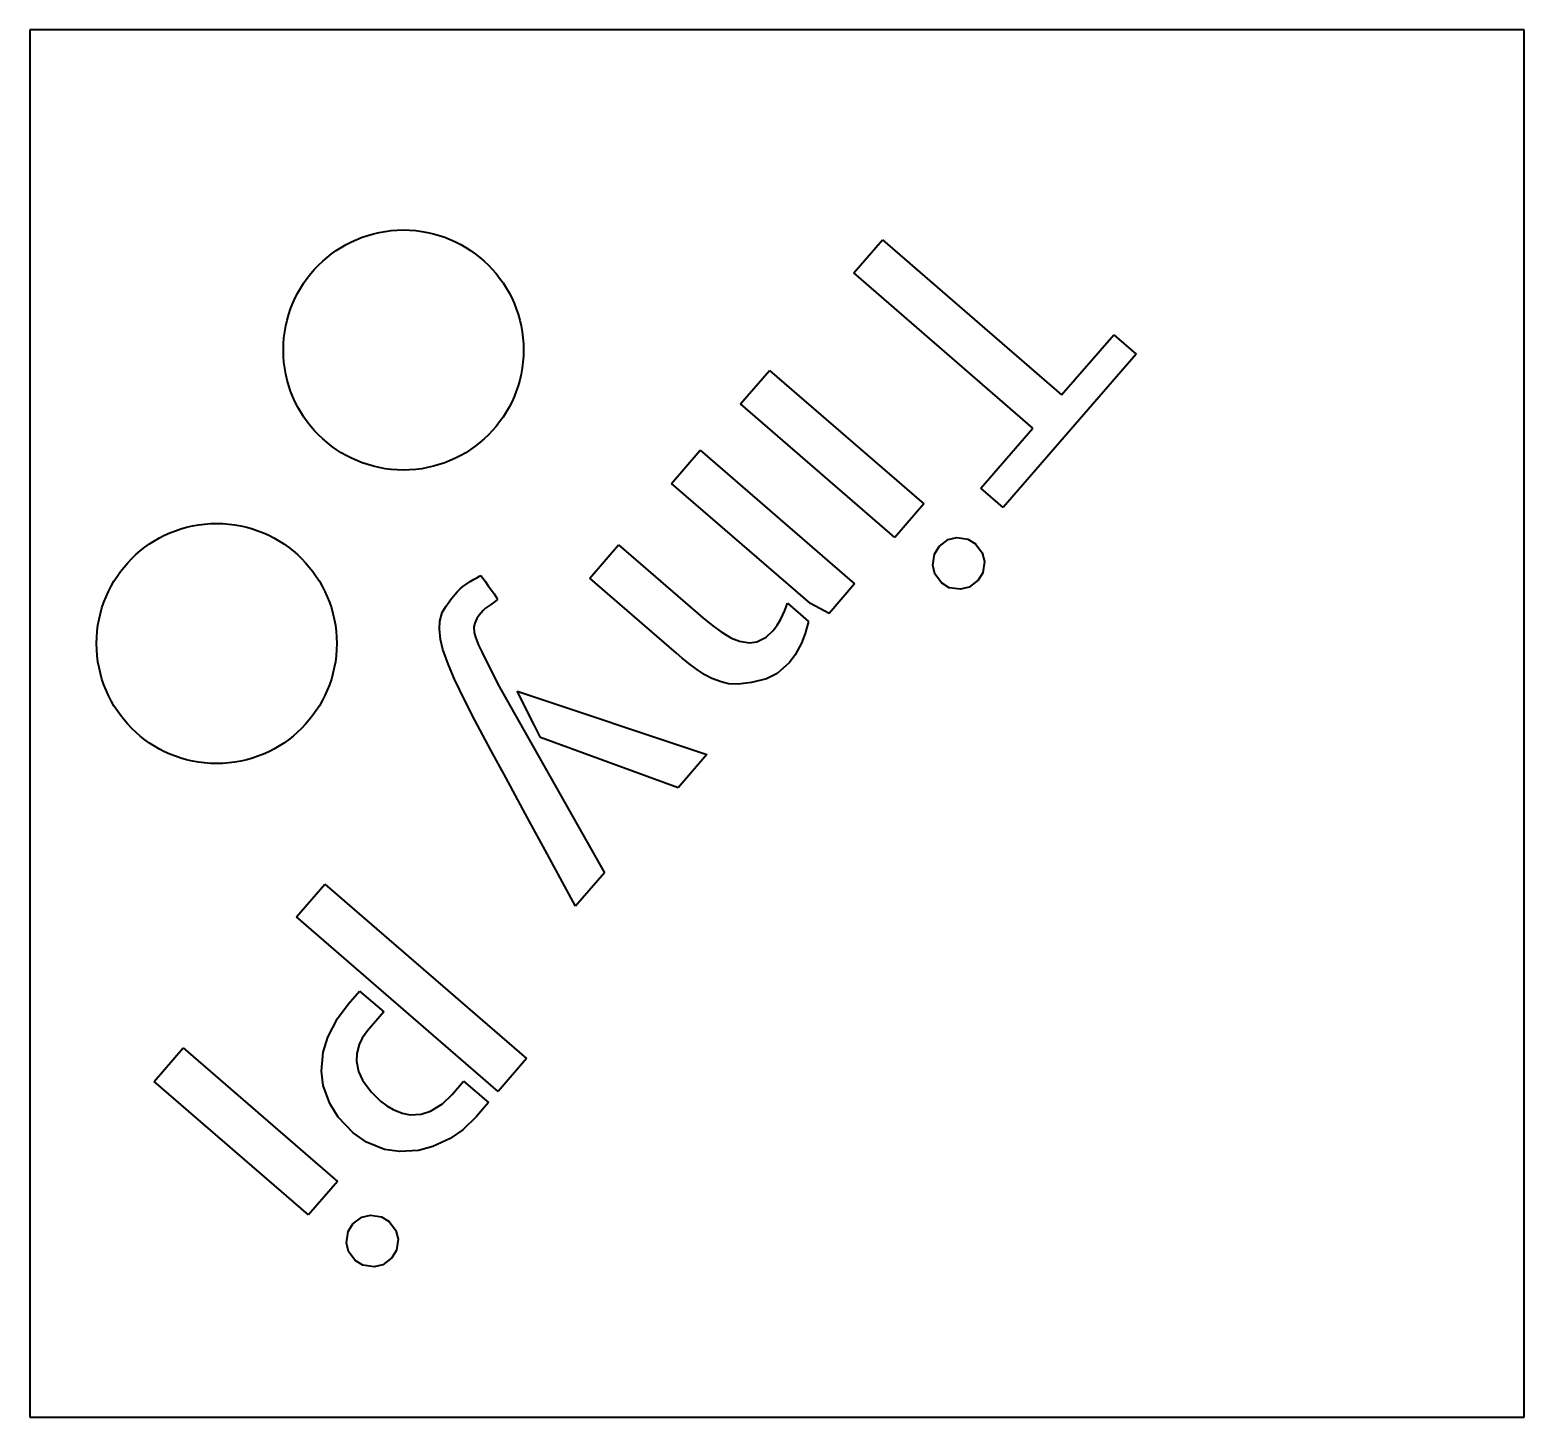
# Model space of a CAD drawing. Header units: inches. Extents: x -14 to 14, y -24.5 to 1.5.
import ezdxf

# ---------------------------------------------------------------- set-up
doc = ezdxf.new("R2010")
doc.units = ezdxf.units.IN
doc.header["$MEASUREMENT"] = 0
doc.layers.add('Visible', color=7, linetype='Continuous', lineweight=40)

msp = doc.modelspace()

# ---------------------------------------------------------------- linework, layer by layer
at = {"layer": 'Visible'}
for p, q in [((14, 1.5), (-14, 1.5)), ((-14, 1.5), (-14, -24.5)), ((14, -24.5), (14, 1.5)), ((1.438, -3.056), (1.975, -2.436)), ((1.975, -2.436), (5.334, -5.342)), ((4.797, -5.963), (1.438, -3.056)), ((5.334, -5.342), (6.31, -4.214)), ((6.31, -4.214), (6.73, -4.578)), ((6.73, -4.578), (4.241, -7.454)), ((-0.684, -5.508), (-0.142, -4.882)), ((-0.142, -4.882), (2.751, -7.384)), ((2.209, -8.011), (-0.684, -5.508)), ((3.821, -7.091), (4.797, -5.963)), ((-1.975, -7), (-1.438, -6.38)), ((-1.438, -6.38), (1.454, -8.883)), ((0.625, -9.25), (-1.975, -7)), ((4.241, -7.454), (3.821, -7.091)), ((2.751, -7.384), (2.209, -8.011)), ((-3.51, -8.775), (-2.969, -8.149)), ((-2.969, -8.149), (-1.394, -9.512)), ((-3.407, -8.863), (-3.51, -8.775)), ((-1.884, -10.181), (-3.407, -8.863)), ((1.454, -8.883), (0.975, -9.437)), ((0.197, -9.247), (0.592, -9.589)), ((0.975, -9.437), (0.625, -9.25)), ((-5.525, -10.17), (-5.232, -10.765)), ((-5.232, -10.765), (-3.232, -14.298)), ((-4.547, -11.538), (-4.868, -10.893)), ((-4.868, -10.893), (-1.315, -12.083)), ((-4.434, -11.76), (-4.547, -11.538)), ((-1.851, -12.703), (-4.434, -11.76)), ((-1.315, -12.083), (-1.851, -12.703)), ((-9.004, -15.125), (-8.472, -14.509)), ((-8.472, -14.509), (-4.693, -17.78)), ((-3.232, -14.298), (-3.773, -14.925)), ((-5.225, -18.395), (-9.004, -15.125)), ((-8.035, -16.762), (-7.822, -16.516)), ((-7.822, -16.516), (-7.37, -16.906)), ((-7.37, -16.906), (-7.676, -17.26)), ((-11.671, -18.207), (-11.129, -17.581)), ((-11.129, -17.581), (-8.237, -20.083)), ((-4.693, -17.78), (-5.225, -18.395)), ((-8.779, -20.709), (-11.671, -18.207)), ((-6.09, -18.453), (-5.873, -18.202)), ((-5.873, -18.202), (-5.407, -18.605)), ((-5.407, -18.605), (-5.633, -18.867)), ((-8.237, -20.083), (-8.779, -20.709)), ((-14, -24.5), (14, -24.5))]:
    msp.add_line(p, q, dxfattribs=at)
for points in [[(3.038, -8.181, 0), (3.208, -8.053, 0), (3.37, -8.015, 0)], [(3.37, -8.015, 0), (3.577, -8.046, 0), (3.718, -8.132, 0)], [(2.918, -8.534, 0), (2.949, -8.325, 0), (3.038, -8.181, 0)], [(3.718, -8.132, 0), (3.847, -8.303, 0), (3.887, -8.466, 0)], [(3.083, -8.866, 0), (2.956, -8.696, 0), (2.918, -8.534, 0)], [(3.887, -8.466, 0), (3.858, -8.675, 0), (3.772, -8.816, 0)], [(-5.992, -9.032, 0), (-5.94, -8.979, 0), (-5.887, -8.935, 0)], [(-5.887, -8.935, 0), (-5.812, -8.881, 0), (-5.751, -8.841, 0)], [(-5.751, -8.841, 0), (-5.677, -8.796, 0), (-5.624, -8.767, 0)], [(-5.624, -8.767, 0), (-5.572, -8.739, 0), (-5.548, -8.726, 0)], [(-5.548, -8.726, 0), (-5.468, -8.835, 0), (-5.41, -8.917, 0)], [(-5.41, -8.917, 0), (-5.347, -9.002, 0), (-5.302, -9.068, 0)], [(3.438, -8.984, 0), (3.228, -8.955, 0), (3.083, -8.866, 0)], [(3.772, -8.816, 0), (3.602, -8.945, 0), (3.438, -8.984, 0)], [(-6.208, -9.306, 0), (-6.097, -9.158, 0), (-5.992, -9.032, 0)], [(-5.237, -9.174, 0), (-5.297, -9.227, 0), (-5.371, -9.277, 0)], [(-5.302, -9.068, 0), (-5.258, -9.137, 0), (-5.237, -9.174, 0)], [(-6.318, -9.584, 0), (-6.272, -9.422, 0), (-6.208, -9.306, 0)], [(-5.505, -9.381, 0), (-5.578, -9.469, 0), (-5.624, -9.534, 0)], [(-5.371, -9.277, 0), (-5.462, -9.341, 0), (-5.505, -9.381, 0)], [(-1.394, -9.512, 0), (-1.2, -9.671, 0), (-1.048, -9.784, 0)], [(0.07, -9.545, 0), (0.149, -9.383, 0), (0.197, -9.247, 0)], [(-6.305, -9.927, 0), (-6.327, -9.724, 0), (-6.318, -9.584, 0)], [(-5.624, -9.534, 0), (-5.664, -9.617, 0), (-5.678, -9.689, 0)], [(-5.678, -9.689, 0), (-5.672, -9.792, 0), (-5.649, -9.884, 0)], [(-1.048, -9.784, 0), (-0.855, -9.899, 0), (-0.703, -9.957, 0)], [(-0.378, -9.969, 0), (-0.206, -9.885, 0), (-0.073, -9.758, 0)], [(-0.073, -9.758, 0), (0.002, -9.656, 0), (0.07, -9.545, 0)], [(0.592, -9.589, 0), (0.526, -9.816, 0), (0.456, -9.996, 0)], [(-6.158, -10.399, 0), (-6.259, -10.113, 0), (-6.305, -9.927, 0)], [(-5.649, -9.884, 0), (-5.594, -10.029, 0), (-5.525, -10.17, 0)], [(-0.703, -9.957, 0), (-0.517, -9.986, 0), (-0.378, -9.969, 0)], [(0.456, -9.996, 0), (0.343, -10.21, 0), (0.234, -10.356, 0)], [(-1.629, -10.394, 0), (-1.774, -10.275, 0), (-1.884, -10.181, 0)], [(0.234, -10.356, 0), (0, -10.566, 0), (-0.198, -10.663, 0)], [(-5.852, -11.067, 0), (-6.044, -10.666, 0), (-6.158, -10.399, 0)], [(-1.351, -10.586, 0), (-1.509, -10.483, 0), (-1.629, -10.394, 0)], [(-1.048, -10.722, 0), (-1.22, -10.654, 0), (-1.351, -10.586, 0)], [(-0.727, -10.762, 0), (-0.908, -10.755, 0), (-1.048, -10.722, 0)], [(-0.198, -10.663, 0), (-0.479, -10.732, 0), (-0.727, -10.762, 0)], [(-5.361, -11.998, 0), (-5.661, -11.438, 0), (-5.852, -11.067, 0)], [(-4.674, -13.266, 0), (-5.082, -12.511, 0), (-5.361, -11.998, 0)], [(-3.773, -14.925, 0), (-4.307, -13.944, 0), (-4.674, -13.266, 0)], [(-8.418, -17.381, 0), (-8.236, -17.028, 0), (-8.035, -16.762, 0)], [(-7.676, -17.26, 0), (-7.773, -17.396, 0), (-7.832, -17.516, 0)], [(-8.536, -18.015, 0), (-8.503, -17.662, 0), (-8.418, -17.381, 0)], [(-7.832, -17.516, 0), (-7.876, -17.685, 0), (-7.881, -17.828, 0)], [(-7.881, -17.828, 0), (-7.842, -18.023, 0), (-7.766, -18.187, 0)], [(-8.379, -18.625, 0), (-8.502, -18.287, 0), (-8.536, -18.015, 0)], [(-7.766, -18.187, 0), (-7.607, -18.404, 0), (-7.428, -18.578, 0)], [(-6.493, -18.768, 0), (-6.269, -18.63, 0), (-6.09, -18.453, 0)], [(-7.943, -19.173, 0), (-8.221, -18.879, 0), (-8.379, -18.625, 0)], [(-7.428, -18.578, 0), (-7.309, -18.667, 0), (-7.193, -18.737, 0)], [(-7.193, -18.737, 0), (-7.022, -18.806, 0), (-6.871, -18.832, 0)], [(-6.871, -18.832, 0), (-6.665, -18.819, 0), (-6.493, -18.768, 0)], [(-5.633, -18.867, 0), (-5.89, -19.114, 0), (-6.123, -19.278, 0)], [(-7.353, -19.482, 0), (-7.694, -19.349, 0), (-7.943, -19.173, 0)], [(-6.123, -19.278, 0), (-6.448, -19.431, 0), (-6.719, -19.501, 0)], [(-6.719, -19.501, 0), (-7.074, -19.522, 0), (-7.353, -19.482, 0)], [(-7.949, -20.88, 0), (-7.779, -20.752, 0), (-7.617, -20.714, 0)], [(-7.617, -20.714, 0), (-7.41, -20.745, 0), (-7.27, -20.831, 0)], [(-8.07, -21.233, 0), (-8.038, -21.024, 0), (-7.949, -20.88, 0)], [(-7.27, -20.831, 0), (-7.141, -21.002, 0), (-7.101, -21.165, 0)], [(-7.905, -21.565, 0), (-8.032, -21.395, 0), (-8.07, -21.233, 0)], [(-7.101, -21.165, 0), (-7.13, -21.374, 0), (-7.216, -21.515, 0)], [(-7.216, -21.515, 0), (-7.386, -21.643, 0), (-7.549, -21.683, 0)], [(-7.549, -21.683, 0), (-7.76, -21.654, 0), (-7.905, -21.565, 0)]]:
    msp.add_polyline3d(points, dxfattribs=at)
for centre in [(-7, -4.5), (-10.5, -10)]:
    msp.add_circle(centre, 2.25, dxfattribs=at)

doc.saveas('drawing.dxf')
